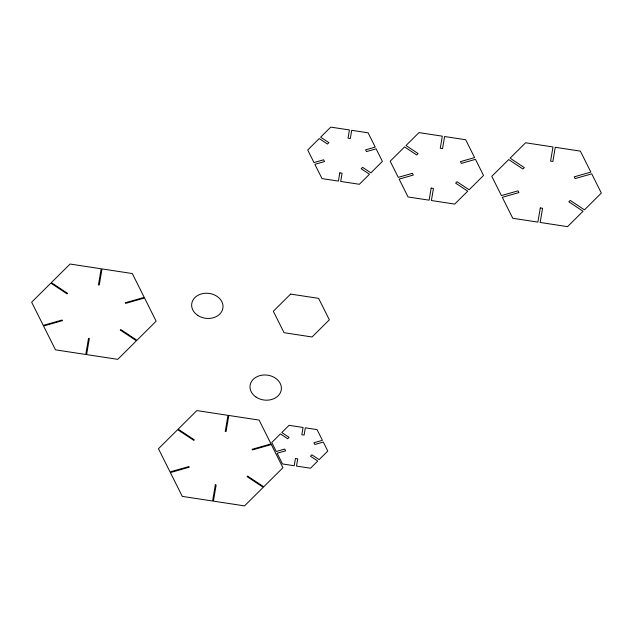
<?xml version="1.0" encoding="UTF-8"?>
<svg xmlns="http://www.w3.org/2000/svg" width="633" height="633" viewBox="0 0 633 633"><rect width="100%" height="100%" fill="white"/><g stroke="black" fill="none" stroke-linecap="round" stroke-linejoin="round"><path stroke-width="0.95" d="M88.517 338.37L85.779 354.472L55.49 349.851L43.566 326.027L62.453 320.646L62.137 320.013L43.25 325.386L31.65 302.202L50.854 283.117L67.003 293.847L67.517 293.34L51.36 282.611L70.049 264.04L101.177 268.788L98.439 284.89L99.27 285.016L102.008 268.914L132.297 273.543L144.213 297.368L125.326 302.74L125.651 303.381L144.53 298.001L156.137 321.192L136.934 340.269L120.776 329.548L120.27 330.054L136.419 340.776L117.73 359.346L86.61 354.599L89.348 338.497L88.517 338.37M215.315 484.91L212.585 501.012L182.288 496.391L170.372 472.566L189.259 467.186L188.943 466.553L170.055 471.933L158.448 448.742L177.651 429.665L193.809 440.386L194.315 439.88L178.166 429.15L196.855 410.588L227.975 415.335L225.245 431.437L226.068 431.564L228.806 415.462L259.095 420.083L271.019 443.907L252.132 449.288L252.448 449.921L271.335 444.54L282.935 467.732L263.732 486.809L247.582 476.087L247.068 476.594L263.225 487.323L244.536 505.886L213.408 501.138L216.146 485.036L215.315 484.91M339.802 172.864L338.402 181.093L322.015 178.593L314.862 164.303L324.523 161.55L323.645 159.801L313.992 162.554L307.709 150.005L319.23 138.556L327.49 144.039L328.899 142.639L320.638 137.155L330.75 127.114L349.424 129.963L348.031 138.192L350.31 138.54L351.711 130.311L368.097 132.811L375.25 147.101L365.589 149.855L366.467 151.603L376.121 148.85L382.403 161.399L370.883 172.849L362.622 167.365L361.214 168.758L369.474 174.249L359.362 184.29L340.689 181.442L342.081 173.213L339.802 172.864M295.445 458.49L294.218 465.738L282.492 463.949L277.135 453.228L285.633 450.807L284.755 449.058L276.257 451.479L271.771 442.499L280.411 433.914L287.675 438.74L289.083 437.348L281.82 432.521L289.052 425.329L303.057 427.473L301.822 434.713L304.109 435.061L305.335 427.821L317.062 429.609L322.419 440.331L313.921 442.752L314.799 444.493L323.297 442.071L327.783 451.052L319.143 459.637L311.879 454.81L310.471 456.211L317.734 461.038L310.502 468.222L296.497 466.086L297.732 458.838L295.445 458.49M431.168 188.104L429.119 200.178L408.063 196.966L399.122 179.099L413.286 175.064L412.407 173.315L398.244 177.351L390.181 161.225L404.582 146.919L416.696 154.958L418.104 153.566L405.99 145.519L418.983 132.613L442.325 136.174L440.275 148.249L442.554 148.597L444.603 136.522L465.666 139.735L474.608 157.601L460.436 161.637L461.315 163.385L475.478 159.35L483.541 175.476L469.14 189.781L457.026 181.734L455.618 183.135L467.732 191.182L454.739 204.087L431.397 200.526L433.447 188.452L431.168 188.104M540.289 207.948L537.884 222.112L512.785 218.282L502.293 197.314L518.91 192.582L518.039 190.842L501.415 195.573L491.801 176.354L508.703 159.563L522.913 169.003L524.322 167.603L510.111 158.163L525.596 142.773L552.981 146.951L550.575 161.122L552.862 161.47L555.268 147.299L580.374 151.129L590.858 172.097L574.242 176.829L575.112 178.577L591.736 173.846L601.35 193.065L584.449 209.855L570.238 200.416L568.83 201.816L583.048 211.256L567.556 226.646L540.171 222.46L542.576 208.297L540.289 207.948M290.61 294.092L273.329 311.262L284.059 332.705L312.061 336.978L329.35 319.807L318.621 298.365L290.61 294.092M256.096 397.12A15.746 12.557 7 0 0 281.258 389.952A15.746 12.557 7 0 0 259.736 375.662A15.746 12.557 7 0 0 256.096 397.12M197.733 315.376A15.746 12.557 7 0 0 222.895 308.208A15.746 12.557 7 0 0 201.373 293.926A15.746 12.557 7 0 0 197.733 315.376"/></g></svg>
